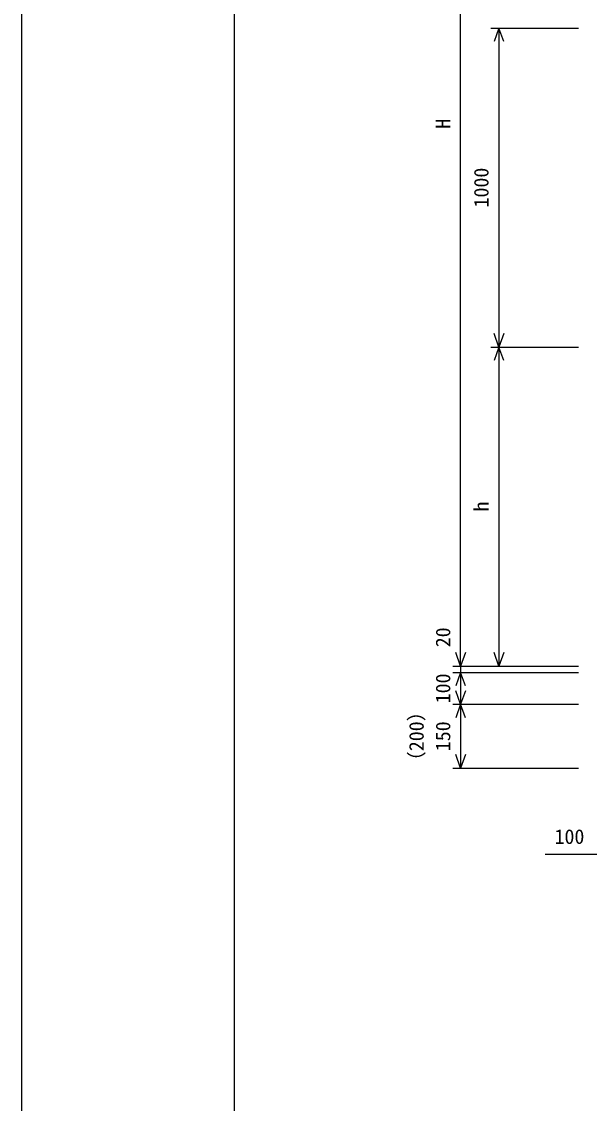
# Model space of a CAD drawing. Units: millimetres, scale not verified. Extents: x -67200 to 67200, y -23760 to 23760.
# Drawn here: x -67200 to -62926, y -2361 to 5777 of the extents above; entities that cross this region are included whole.
import ezdxf
from ezdxf.enums import TextEntityAlignment as Align

# ---------------------------------------------------------------- set-up
doc = ezdxf.new("R2010")
doc.units = ezdxf.units.MM
doc.header["$LTSCALE"] = 80
for name, color, linetype, lineweight in [('0-1_DIM', 7, 'Continuous', 25), ('0-2_Defpoints', 5, 'Continuous', 25), ('0-9_WAKU', 3, 'Continuous', 25)]:
    doc.layers.add(name, color=color, linetype=linetype, lineweight=lineweight)
doc.styles.add('ＭＳ ゴシック', font='')
doc.styles.get('ＭＳ ゴシック').set_extended_font_data('MS Gothic')

msp = doc.modelspace()

# ---------------------------------------------------------------- linework, layer by layer
at = {"layer": '0-1_DIM'}
for p, q in [((-63895.41, 929), (-63895.41, 9089)), ((-63667.41, 5729), (-63007.41, 5729)), ((-63607.41, 5729), (-63607.41, 3329)), ((-63667.41, 3329), (-63007.41, 3329)), ((-63607.41, 3329), (-63607.41, 929)), ((-63955.41, 929), (-63007.41, 929)), ((-63895.41, 929), (-63895.41, 881)), ((-63955.41, 881), (-63007.41, 881)), ((-63895.41, 881), (-63895.41, 641)), ((-63955.41, 641), (-63007.41, 641)), ((-63895.41, 641), (-63895.41, 161)), ((-63955.41, 161), (-63007.41, 161)), ((-63258.32, -487), (-62779.41, -487))]:
    msp.add_line(p, q, dxfattribs=at)
for points in [[(-63570.47, 5627.52), (-63607.41, 5729), (-63644.35, 5627.52)], [(-63570.47, 3430.49), (-63607.41, 3329), (-63644.35, 3430.49)], [(-63570.47, 3227.52), (-63607.41, 3329), (-63644.35, 3227.52)], [(-63858.47, 1030.49), (-63895.41, 929), (-63932.35, 1030.49)], [(-63570.47, 1030.49), (-63607.41, 929), (-63644.35, 1030.49)], [(-63858.47, 779.52), (-63895.41, 881), (-63932.35, 779.52)], [(-63858.47, 742.49), (-63895.41, 641), (-63932.35, 742.49)], [(-63858.47, 539.52), (-63895.41, 641), (-63932.35, 539.52)], [(-63858.47, 262.49), (-63895.41, 161), (-63932.35, 262.49)]]:
    msp.add_lwpolyline(points, dxfattribs=at)
at = {"layer": '0-2_Defpoints'}
msp.add_lwpolyline([(-67200, -23760), (0, -23760), (0, 23760), (-67200, 23760)], close=True, dxfattribs=at)
at = {"layer": '0-9_WAKU'}
msp.add_lwpolyline([(-65600, -22160), (-1600, -22160), (-1600, 22160), (-65600, 22160)], close=True, dxfattribs=at)

# ---------------------------------------------------------------- texts
at = {"layer": '0-1_DIM', "style": 'ＭＳ ゴシック'}
for s, p in [('H', (-63940.41, 4971.5)), ('1000', (-63652.41, 4379)), ('h', (-63652.41, 2091.5)), ('20', (-63940.41, 1070.17)), ('100', (-63940.41, 648.5)), ('（200）', (-64140.5, 138.5)), ('150', (-63940.41, 288.5))]:
    msp.add_text(s, height=110, rotation=90, dxfattribs=at).set_placement(p, align=Align.BOTTOM_LEFT)
msp.add_text('100', height=110, dxfattribs=at).set_placement((-63188.65, -442), align=Align.BOTTOM_LEFT)

doc.saveas('drawing.dxf')
